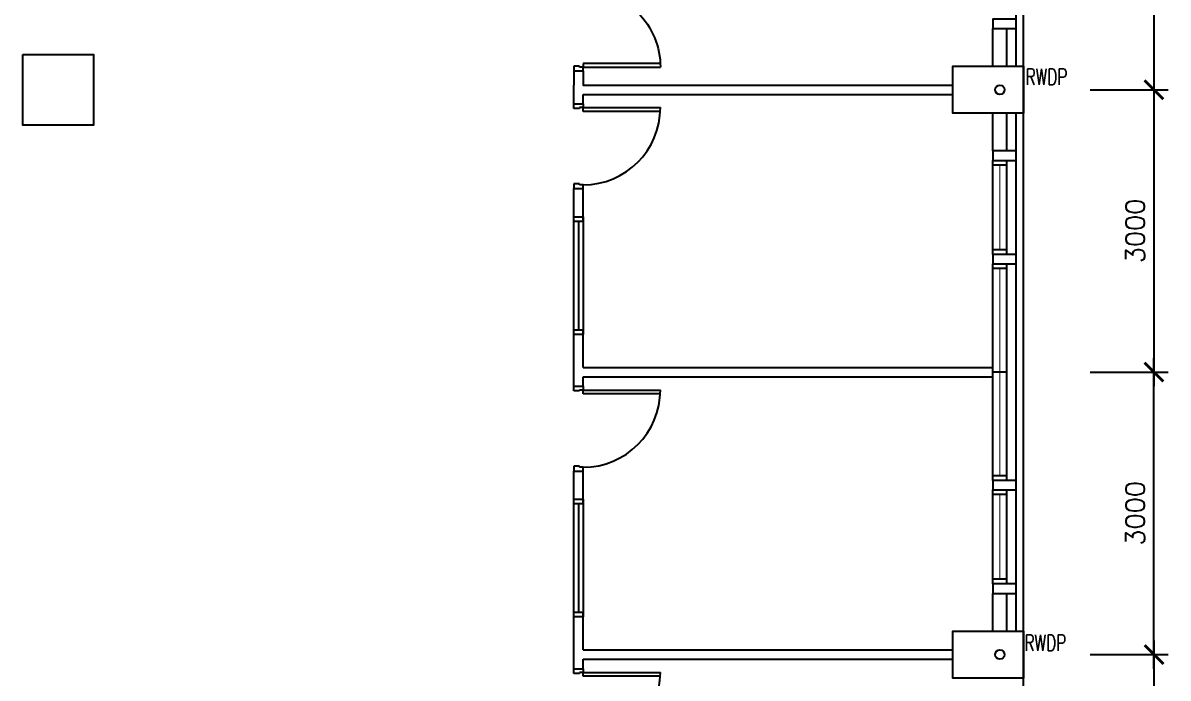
# Model space of a CAD drawing. Header units: feet. Extents: x 1407108 to 2957709, y -1501070 to -681589.
# Drawn here: x 1700585 to 1712747, y -832674 to -825714 of the extents above; entities that cross this region are included whole.
import ezdxf

# ---------------------------------------------------------------- set-up
doc = ezdxf.new("R2010")
doc.units = ezdxf.units.FT
doc.header["$LTSCALE"] = 13
doc.header["$MEASUREMENT"] = 0
doc.layers.get('0').update_dxf_attribs({"linetype": 'CONTINUOUS'})
for name, color, linetype in [('COL', 3, 'CONTINUOUS'), ('DIM', 7, 'CONTINUOUS'), ('DR', 7, 'CONTINUOUS'), ('LINE', 7, 'CONTINUOUS'), ('partition', 7, 'CONTINUOUS'), ('RWDP', 145, 'CONTINUOUS'), ('stair', 7, 'CONTINUOUS'), ('WALL', 2, 'CONTINUOUS'), ('WIN', 5, 'CONTINUOUS')]:
    doc.layers.add(name, color=color, linetype=linetype)
doc.styles.add('ROMANS', font='romans')
doc.styles.get("Standard").update_dxf_attribs({"font": 'ROMANS.SHX'})
doc.dimstyles.new('STANDARD$0', dxfattribs={"dimscale": 0, "dimtxt": 8, "dimasz": 6, "dimexe": 1, "dimexo": 1, "dimgap": 3, "dimtad": 1, "dimdec": 0, "dimlfac": -1, "dimrnd": 1, "dimzin": 0, "dimdsep": 46, "dimtxsty": 'Standard', "dimcen": 0, "dimclrd": 5, "dimclre": 250, "dimadec": 0, "dimazin": 0, "dimtfac": 1, "dimtdec": 4, "dimtofl": 0, "dimtmove": 0, "dimatfit": 3, "dimfxl": 1, "dimtolj": 1, "dimtzin": 0, "dimarcsym": 0})

# ---------------------------------------------------------------- blocks, each defined once
blk = doc.blocks.new('FD2')
at = {"layer": 'LINE', "linetype": 'Continuous'}
for points in [[(100, 1200), (100, 1250), (0, 1250), (0, 1200)], [(100, 0), (100, 50), (0, 50), (0, 0)]]:
    blk.add_lwpolyline(points, close=True, dxfattribs=at)
at = {"layer": 'LINE', "color": 5, "linetype": 'Continuous'}
for points in [[(0, 1200), (0, 50)], [(100, 50), (100, 1200)]]:
    blk.add_lwpolyline(points, dxfattribs=at)
at = {"layer": 'LINE', "color": 1, "linetype": 'Continuous'}
blk.add_lwpolyline([(50, 50), (50, 1200)], dxfattribs=at)
blk = doc.blocks.new('FG2')
at = {"layer": 'LINE', "linetype": 'Continuous', "xscale": -1, "rotation": 180}
blk.add_blockref('FD2', (0, 0), dxfattribs=at)
blk = doc.blocks.new('d900-1b1')
at = {"layer": 'DR'}
for p, q in [((40, 100), (40, 920)), ((80, 919), (80, 100)), ((0, 0), (0, 100)), ((0, 100), (40, 100)), ((50, 0), (0, 0)), ((80, 100), (40, 100)), ((40, 100), (40, 60)), ((40, 60), (50, 60)), ((50, 60), (50, 0)), ((860, 60), (850, 60)), ((850, 60), (850, 0)), ((850, 0), (900, 0)), ((860, 100), (860, 60)), ((900, 100), (860, 100)), ((900, 0), (900, 100))]:
    blk.add_line(p, q, dxfattribs=at)
blk.add_arc((40, 100), 820, 0, 90, dxfattribs=at)
blk = doc.blocks.new('_ARCHTICK')
at = {"color": 0, "linetype": 'ByBlock', "const_width": 0.15}
blk.add_lwpolyline([(-0.5, -0.5), (0.5, 0.5)], dxfattribs=at)
blk = doc.blocks.new('*D332')
at = {"layer": 'stair', "color": 7, "lineweight": -2, "transparency": 16777216}
for p, q in [((1712597, -826274), (1712597, -829574)), ((1711918, -826424), (1712747, -826424)), ((1711918, -829424), (1712747, -829424))]:
    blk.add_line(p, q, dxfattribs=at)
at = {"layer": 'stair', "color": 7, "lineweight": -2, "transparency": 16777216, "xscale": 200, "yscale": 200, "zscale": 200}
for p, rotation in [((1712597, -826424), 90), ((1712597, -829424), 270)]:
    blk.add_blockref('_ARCHTICK', p, dxfattribs=dict(at, rotation=rotation))
at = {"layer": 'stair', "color": 7, "transparency": 16777216, "insert": (1712397, -827924), "char_height": 200, "attachment_point": 5, "rotation": 90, "style": 'ROMANS'}
blk.add_mtext('\\A1;3000', dxfattribs=at)
blk = doc.blocks.new('*D333')
at = {"layer": 'stair', "color": 7, "lineweight": -2, "transparency": 16777216}
for p, q in [((1712597, -832574), (1712597, -829274)), ((1711918, -829424), (1712747, -829424)), ((1711918, -832424), (1712747, -832424))]:
    blk.add_line(p, q, dxfattribs=at)
at = {"layer": 'stair', "color": 7, "lineweight": -2, "transparency": 16777216, "xscale": 200, "yscale": 200, "zscale": 200}
for p, rotation in [((1712597, -829424), 90), ((1712597, -832424), 270)]:
    blk.add_blockref('_ARCHTICK', p, dxfattribs=dict(at, rotation=rotation))
at = {"layer": 'stair', "color": 7, "transparency": 16777216, "insert": (1712397, -830924), "char_height": 200, "attachment_point": 5, "rotation": 90, "style": 'ROMANS'}
blk.add_mtext('\\A1;3000', dxfattribs=at)
blk = doc.blocks.new('*D334')
at = {"layer": 'stair', "color": 7, "lineweight": -2, "transparency": 16777216}
for p, q in [((1712597, -832274), (1712597, -835574)), ((1711918, -832424), (1712747, -832424)), ((1711918, -835424), (1712747, -835424))]:
    blk.add_line(p, q, dxfattribs=at)
at = {"layer": 'stair', "color": 7, "lineweight": -2, "transparency": 16777216, "xscale": 200, "yscale": 200, "zscale": 200}
for p, rotation in [((1712597, -832424), 90), ((1712597, -835424), 270)]:
    blk.add_blockref('_ARCHTICK', p, dxfattribs=dict(at, rotation=rotation))
at = {"layer": 'stair', "color": 7, "transparency": 16777216, "insert": (1712397, -833924), "char_height": 200, "attachment_point": 5, "rotation": 90, "style": 'ROMANS'}
blk.add_mtext('\\A1;3000', dxfattribs=at)
blk = doc.blocks.new('*D452')
at = {"layer": 'DIM', "color": 7, "lineweight": -2, "transparency": 16777216}
for p, q in [((1712597, -822074), (1712597, -826574)), ((1711918, -822224), (1712747, -822224)), ((1711918, -826424), (1712747, -826424))]:
    blk.add_line(p, q, dxfattribs=at)
at = {"layer": 'DIM', "color": 7, "lineweight": -2, "transparency": 16777216, "xscale": 200, "yscale": 200, "zscale": 200}
for p, rotation in [((1712597, -822224), 90), ((1712597, -826424), 270)]:
    blk.add_blockref('_ARCHTICK', p, dxfattribs=dict(at, rotation=rotation))
at = {"layer": 'DIM', "color": 7, "transparency": 16777216, "insert": (1712397, -824324), "char_height": 200, "attachment_point": 5, "rotation": 90, "style": 'ROMANS'}
blk.add_mtext('\\A1;4200', dxfattribs=at)

msp = doc.modelspace()

# ---------------------------------------------------------------- linework, layer by layer
at = {"color": 9}
for p, q in [((1711135.2, -826174.1), (1711135.2, -820674.1)), ((1711135.2, -832174.1), (1711135.2, -826674.1))]:
    msp.add_line(p, q, dxfattribs=at)
at = {"layer": 'COL'}
for points in [[(1700585.2, -826049.1), (1701335.2, -826049.1), (1701335.2, -826799.1), (1700585.2, -826799.1)], [(1711210.2, -826674.1), (1710460.2, -826674.1), (1710460.2, -826174.1), (1711210.2, -826174.1)], [(1711210.2, -832674.1), (1710460.2, -832674.1), (1710460.2, -832174.1), (1711210.2, -832174.1)]]:
    msp.add_lwpolyline(points, close=True, dxfattribs=at)
at = {"layer": 'LINE', "color": 8, "linetype": 'Continuous'}
msp.add_line((1711210.2, -838174.1), (1711210.2, -820674.1), dxfattribs=at)
at = {"layer": 'partition'}
for p, q in [((1706435.2, -826574.1), (1706435.2, -826374.1)), ((1706960.2, -826374.1), (1710460.2, -826374.1)), ((1706435.2, -826574.1), (1706435.2, -826499.1)), ((1706535.2, -826574.1), (1706535.2, -826474.1)), ((1706535.2, -826474.1), (1710460.2, -826474.1)), ((1706435.2, -827824.1), (1706435.2, -827474.1)), ((1706535.2, -827824.1), (1706535.2, -827474.1)), ((1706435.2, -829574.1), (1706435.2, -828974.1)), ((1706535.2, -829374.1), (1706535.2, -828974.1)), ((1706535.2, -829374.1), (1710885.2, -829374.1)), ((1706435.2, -829574.1), (1706435.2, -829499.1)), ((1706535.2, -829574.1), (1706535.2, -829474.1)), ((1706535.2, -829474.1), (1710885.2, -829474.1)), ((1706435.2, -830824.1), (1706435.2, -830474.1)), ((1706535.2, -830824.1), (1706535.2, -830474.1)), ((1706435.2, -832574.1), (1706435.2, -831974.1)), ((1706535.2, -832374.1), (1706535.2, -831974.1)), ((1706535.2, -832374.1), (1710460.2, -832374.1)), ((1706535.2, -832474.1), (1710460.2, -832474.1)), ((1706535.2, -832574.1), (1706535.2, -832474.1))]:
    msp.add_line(p, q, dxfattribs=at)
at = {"layer": 'partition', "linetype": 'Continuous'}
for points in [[(1706435.2, -826224.1), (1706435.2, -826374.1)], [(1706535.2, -826224.1), (1706535.2, -826374.1), (1706960.2, -826374.1)]]:
    msp.add_lwpolyline(points, dxfattribs=at)
at = {"layer": 'RWDP', "color": 142, "linetype": 'Continuous'}
for centre in [(1710960.2, -826424.1), (1710960.2, -832424.1)]:
    msp.add_circle(centre, 50, dxfattribs=at)
at = {"layer": 'WALL'}
for p, q in [((1710885.2, -826174.1), (1710885.2, -825774.1)), ((1711035.2, -826174.1), (1711035.2, -825774.1)), ((1710885.2, -827074.1), (1710885.2, -826674.1)), ((1711035.2, -827074.1), (1711035.2, -826674.1)), ((1710885.2, -832174.1), (1710885.2, -831774.1)), ((1711035.2, -832174.1), (1711035.2, -831774.1))]:
    msp.add_line(p, q, dxfattribs=at)
for points in [[(1711135.2, -825674.1), (1710885.2, -825674.1), (1710885.2, -825774.1), (1711135.2, -825774.1)], [(1711135.2, -827074.1), (1710885.2, -827074.1), (1710885.2, -827174.1), (1711135.2, -827174.1)], [(1711135.2, -828174.1), (1710885.2, -828174.1), (1710885.2, -828274.1), (1711135.2, -828274.1)], [(1711135.2, -830574.1), (1710885.2, -830574.1), (1710885.2, -830674.1), (1711135.2, -830674.1)], [(1711135.2, -831674.1), (1710885.2, -831674.1), (1710885.2, -831774.1), (1711135.2, -831774.1)]]:
    msp.add_lwpolyline(points, close=True, dxfattribs=at)
at = {"layer": 'WIN'}
for p, q in [((1710885.2, -828174.1), (1710885.2, -827174.1)), ((1711035.2, -827224.1), (1710885.2, -827224.1)), ((1711035.2, -828174.1), (1711035.2, -827174.1)), ((1711035.2, -828124.1), (1710885.2, -828124.1)), ((1710885.2, -830574.1), (1710885.2, -828274.1)), ((1711035.2, -828324.1), (1710885.2, -828324.1)), ((1711035.2, -830574.1), (1711035.2, -828274.1)), ((1711035.2, -829424.1), (1710885.2, -829424.1)), ((1711035.2, -830524.1), (1710885.2, -830524.1)), ((1710885.2, -831674.1), (1710885.2, -830674.1)), ((1711035.2, -830724.1), (1710885.2, -830724.1)), ((1711035.2, -831674.1), (1711035.2, -830674.1)), ((1711035.2, -831624.1), (1710885.2, -831624.1))]:
    msp.add_line(p, q, dxfattribs=at)
at = {"layer": 'WIN', "const_width": 10, "flags": 128}
for points in [[(1710960.2, -828124.1), (1710960.2, -827224.1)], [(1710960.2, -830524.1), (1710960.2, -828324.1)], [(1710960.2, -830724.1), (1710960.2, -831624.1)]]:
    msp.add_lwpolyline(points, dxfattribs=at)

# ---------------------------------------------------------------- block references
at = {"layer": 'DR', "xscale": -1, "rotation": 270.0000000533608}
msp.add_blockref('d900-1b1', (1706435.2, -826224.1), dxfattribs=at)
at = {"layer": 'DR', "rotation": 269.9999999466392}
for p in [(1706435.2, -826574.1), (1706435.2, -829574.1), (1706435.2, -832574.1)]:
    msp.add_blockref('d900-1b1', p, dxfattribs=at)
at = {"layer": 'LINE', "linetype": 'Continuous'}
for p in [(1706435.2, -827774.1), (1706435.2, -830774.1)]:
    msp.add_blockref('FG2', p, dxfattribs=at)

# ---------------------------------------------------------------- texts
at = {"layer": 'RWDP', "color": 142, "style": 'ROMANS', "width": 0.7}
for p in [(1711234.4, -826371.8), (1711222.4, -832384.8)]:
    msp.add_text('RWDP', height=170, dxfattribs=at).set_placement(p)

# ---------------------------------------------------------------- dimensions: what is measured, and where the dimension line sits
at = {"layer": 'DIM'}
dim = msp.add_linear_dim(base=(1712596.9, -826424.1), p1=(1711767.6, -822224.1), p2=(1711767.6, -826424.1), angle=90, dimstyle='STANDARD$0', override={"dimscale": 100, "dimtxt": 2, "dimasz": 2, "dimexe": 1.5, "dimexo": 1.5, "dimgap": 1, "dimtxsty": 'ROMANS', "dimblk": 'ARCHTICK', "dimdle": 1.5, "dimclrd": 7, "dimclre": 7, "dimclrt": 7, "dimtdec": 0, "dimtmove": 2}, dxfattribs=at)
dim.commit()
dim.dimension.update_dxf_attribs({"geometry": '*D452', "text_midpoint": (1712396.9, -824324.1)})
at = {"layer": 'stair'}
for p1, p2, distance, picture, middle in [((1711767.6, -826424.1), (1711767.6, -829424.1), 829.3, '*D332', (1712396.9, -827924.1)), ((1711767.6, -832424.1), (1711767.6, -829424.1), -829.3, '*D333', (1712396.9, -830924.1)), ((1711767.6, -832424.1), (1711767.6, -835424.1), 829.3, '*D334', (1712396.9, -833924.1))]:
    dim = msp.add_aligned_dim(p1=p1, p2=p2, distance=distance, dimstyle='STANDARD$0', override={"dimscale": 100, "dimtxt": 2, "dimasz": 2, "dimexe": 1.5, "dimexo": 1.5, "dimgap": 1, "dimtxsty": 'ROMANS', "dimblk": 'ARCHTICK', "dimdle": 1.5, "dimclrd": 7, "dimclre": 7, "dimclrt": 7, "dimtdec": 0, "dimtmove": 2}, dxfattribs=at)
    dim.commit()
    dim.dimension.update_dxf_attribs({"geometry": picture, "text_midpoint": middle})

doc.saveas('drawing.dxf')
